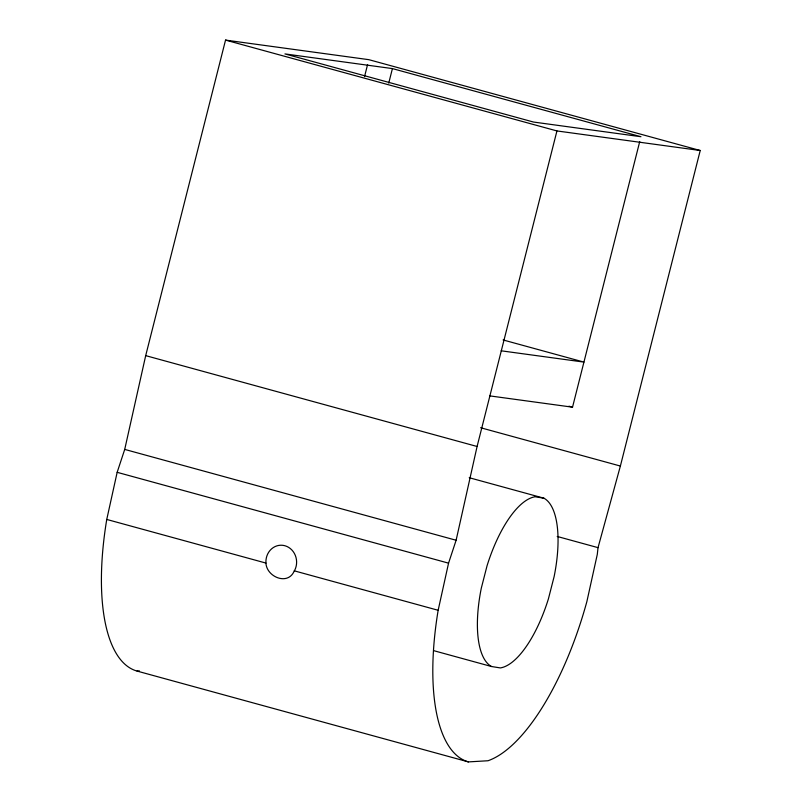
<?xml version="1.0" encoding="UTF-8"?>
<svg xmlns="http://www.w3.org/2000/svg" width="802" height="802" viewBox="0 0 802 802"><rect width="100%" height="100%" fill="white"/><g stroke="black" fill="none" stroke-linecap="round" stroke-linejoin="round"><path stroke-width="1.2" d="M598.031 547.656L597.289 554.423L586.884 601.54A186.194 71.779 -74.7 0 1 487.997 760.747L468.408 761.9L137.022 671.063A186.194 71.779 -74.7 0 1 106.756 519.445L117.162 472.318L124.721 449.411L145.693 355.637L225.542 40.1L368.83 59.669L700.226 150.505L620.377 466.042L598.031 547.656L557.21 536.458M468.408 761.9A186.194 71.779 -74.7 0 1 438.153 610.282L448.559 563.154L456.117 540.247L477.09 446.483L556.939 130.937L700.226 150.505M364.529 76.651L367.597 64.521M388.739 83.127L392.419 68.591L640.968 136.721L533.5 122.044L284.951 53.914L392.419 68.591M489.761 395.887L572.528 407.185L639.735 141.563M294.294 570.844C288.008 586.242 265.813 576.678 265.913 562.312A16.792 15.358 86.6 0 1 284.85 545.721A16.792 15.358 86.6 0 1 294.735 570.212L294.294 570.844L438.153 610.282M137.022 671.063L139.468 670.913M501.17 350.805L583.936 362.103L503.095 339.948M543.926 498.192L535.094 496.769A88.441 34.095 -74.7 0 0 487.045 565.791L481.31 588.137A88.441 34.095 -74.7 0 0 491.506 666.512L500.338 667.926A88.441 34.095 -74.7 0 0 548.398 598.904L554.132 576.558A88.441 34.095 -74.7 0 0 543.926 498.192L469.22 477.711M225.542 40.1L556.939 130.937M568.909 406.193L572.528 407.185M480.588 427.727L620.377 466.042M145.693 355.637L477.09 446.483M124.721 449.411L456.117 540.247M117.162 472.318L448.559 563.154M106.756 519.445L266.023 563.094M433.671 650.653L491.506 666.512"/></g></svg>
